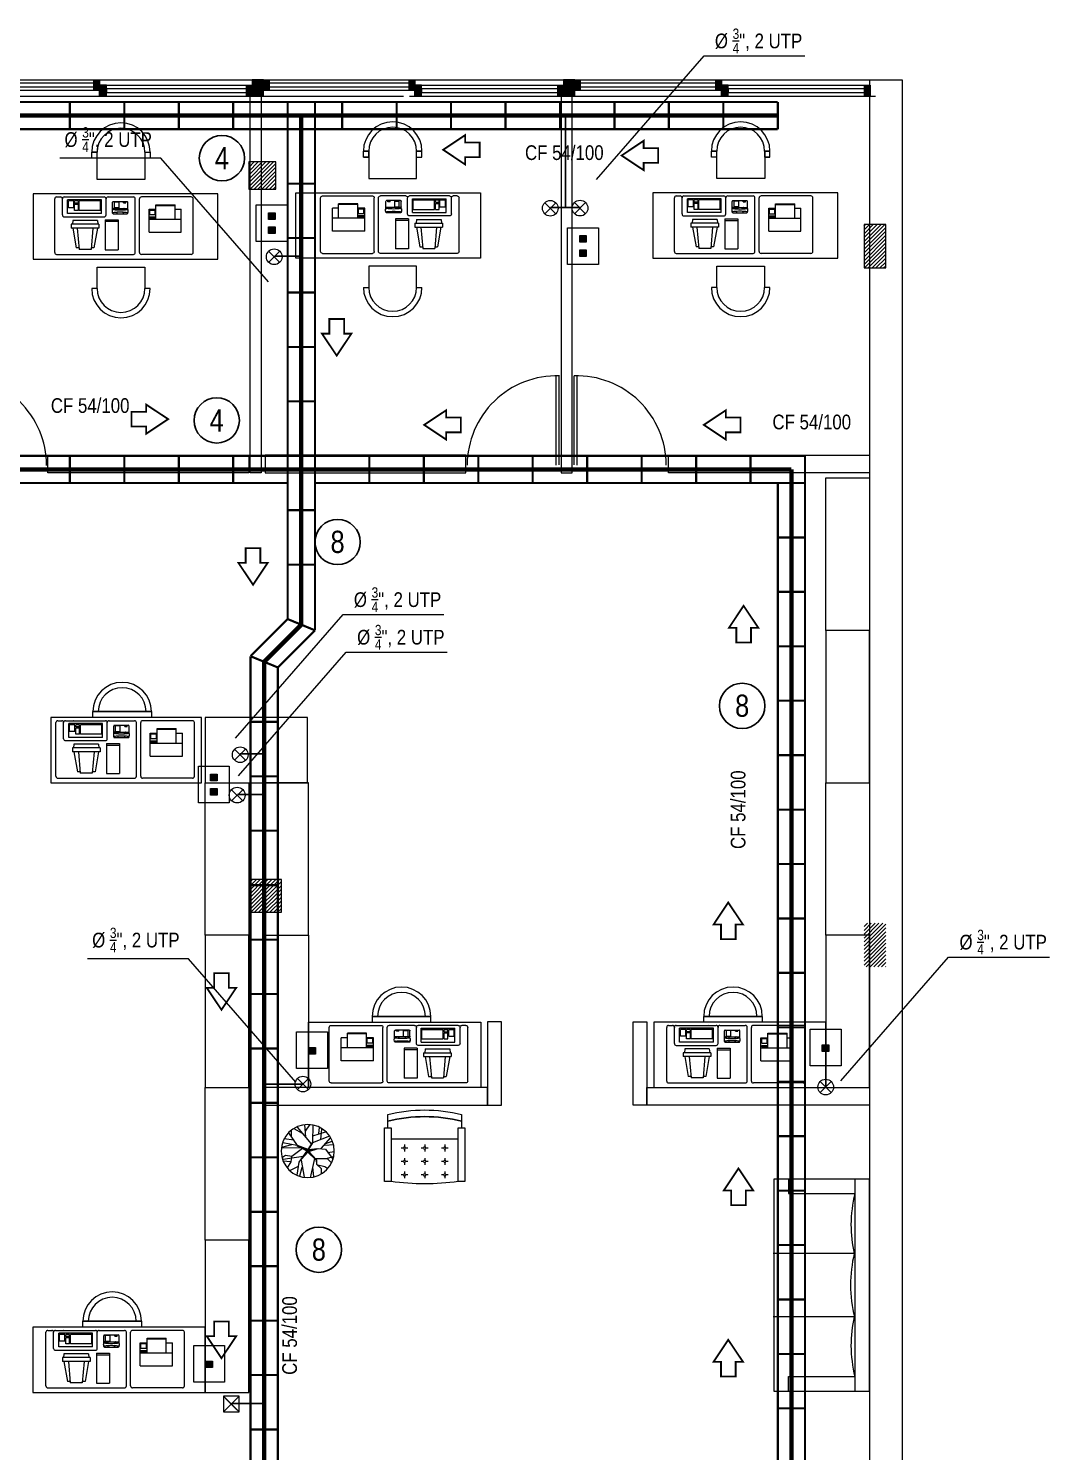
# Model space of a CAD drawing. Header units: millimetres. Extents: x 0 to 126, y 0 to 76.
# Drawn here: x 58.68 to 68.05, y 24.63 to 37.71 of the extents above; entities that cross this region are included whole.
import ezdxf

# ---------------------------------------------------------------- set-up
doc = ezdxf.new("R2010")
doc.units = ezdxf.units.MM
doc.linetypes.add('Continua', pattern=[0])
doc.linetypes.add('DASHED', pattern=[0.75, 0.5, -0.25])
for name, color, linetype in [('9__9', 9, 'Continuous'), ('A-FURN-1', 7, 'Continuous'), ('E-COLUMNA', 20, 'Continuous'), ('HatchColus', 8, 'Continuous'), ('MOVABLE_FURNISHINGS', 7, 'Continuous'), ('Muebles', 2, 'Continuous'), ('TRACO01', 7, 'Continuous'), ('TRACO02', 255, 'Continuous')]:
    doc.layers.add(name, color=color, linetype=linetype)
for name, color, linetype, lineweight in [('ARQUITECTÓNICO', 152, 'Continuous', 0), ('INST. VOZ Y DATOS', 40, 'Continuous', 0), ('TEXTOS INST. VOZ Y DATOS', 1, 'Continuous', 0)]:
    doc.layers.add(name, color=color, linetype=linetype, lineweight=lineweight)
doc.styles.add('75', font='ARIALN.TTF', dxfattribs={"height": 0.135})
pattern_1 = [(45, (-703.665528, -104.339468), (-0.0176776695, 0.0176776695), [])]

# ---------------------------------------------------------------- blocks, each defined once
blk = doc.blocks.new('A$C35E06030')
at = {"layer": 'HatchColus', "linetype": 'Continua', "ltscale": 0.05}
h = blk.add_hatch(dxfattribs=at)
h.set_pattern_fill('ANSI31', color=256, scale=0.2, style=0)
h.set_pattern_definition(pattern_1)
h.paths.add_polyline_path([(5.65, 32.595), (5.65, 32.295), (5.95, 32.295), (5.95, 32.595)])
h.paths.add_polyline_path([(11.35, 32.595), (11.35, 32.345), (11.6, 32.345), (11.6, 32.595)])
h = blk.add_hatch(dxfattribs=at)
h.set_pattern_fill('ANSI31', color=256, scale=0.2, style=0)
h.set_pattern_definition(pattern_1)
h.paths.add_polyline_path([(17, 31.621), (17.2, 31.621), (17.2, 32.021), (17, 32.021)])
h = blk.add_hatch(dxfattribs=at)
h.set_pattern_fill('ANSI31', color=256, scale=0.2, style=0)
h.set_pattern_definition(pattern_1)
h.paths.add_polyline_path([(0.2, 25.603), (0, 25.603), (0, 25.203), (0.2, 25.203)])
h.paths.add_polyline_path([(5.949, 26.003), (5.649, 26.003), (5.649, 25.703), (5.949, 25.703)])
h.paths.add_polyline_path([(11.65, 26.003), (11.35, 26.003), (11.35, 25.703), (11.65, 25.703)])
h.paths.add_polyline_path([(17.2, 25.603), (17, 25.603), (17, 25.203), (17.2, 25.203)])
at = {"layer": 'E-COLUMNA', "linetype": 'Continua', "ltscale": 0.05}
for points in [[(11.35, 32.345), (11.6, 32.345), (11.6, 32.595), (11.35, 32.595)], [(17, 31.621), (17.2, 31.621), (17.2, 32.021), (17, 32.021)], [(11.35, 25.703), (11.65, 25.703), (11.65, 26.003), (11.35, 26.003)]]:
    blk.add_lwpolyline(points, close=True, dxfattribs=at)
blk = doc.blocks.new('A$C12894DB4')
at = {"layer": 'TRACO01', "color": 0}
for p, q in [((9.91, 5.66), (9.91, 5.26)), ((11.31, 5.66), (9.91, 5.66)), ((11.31, 5.46), (9.91, 5.46)), ((11.31, 5.26), (9.91, 5.26)), ((11.31, 4.66), (9.91, 4.66)), ((9.91, 4.66), (9.91, 3.46)), ((11.31, 5.66), (11.31, 5.26)), ((11.31, 4.66), (11.31, 3.46)), ((17.03, 4.24), (17.03, 4.14)), ((20.83, 4.44), (17.23, 4.44)), ((18.23, 4.2), (18.23, 4.05)), ((19.83, 4.2), (19.83, 4.05)), ((21.03, 4.24), (21.03, 4.13)), ((9.71, 2.26), (4.71, 2.26)), ((11.31, 3.46), (9.91, 3.46)), ((17.03, 3.36), (17.03, 1.44)), ((20.83, 3.04), (17.23, 3.04)), ((20.83, 1.24), (17.23, 1.24)), ((17.53, 1.57), (17.53, 1.37)), ((18.13, 1.57), (17.53, 1.57)), ((18.13, 1.37), (17.53, 1.37)), ((18.13, 1.57), (18.13, 1.37)), ((18.23, 3.43), (18.23, 3.28)), ((19.33, 2.91), (19.33, 1.37)), ((19.33, 2.91), (20.53, 2.91)), ((19.33, 1.37), (20.53, 1.37)), ((19.83, 3.43), (19.83, 3.28)), ((20.53, 2.91), (20.53, 1.37)), ((21.03, 3.36), (21.03, 1.44)), ((24.13, 3.58), (29.73, 3.58)), ((24.13, 3.58), (24.13, 1.08)), ((24.13, 1.08), (29.73, 1.08)), ((29.73, 3.58), (29.73, 1.08)), ((29.93, 3.58), (29.93, 1.98)), ((29.93, 3.58), (30.93, 3.58)), ((29.93, 1.98), (30.93, 1.98)), ((29.93, 1.68), (29.93, 1.08)), ((29.93, 1.68), (30.93, 1.68)), ((29.93, 1.08), (30.93, 1.08)), ((30.93, 3.58), (30.93, 1.98)), ((30.93, 1.68), (30.93, 1.08)), ((31.13, 2.88), (31.13, 1.08)), ((31.13, 2.88), (32.53, 2.88)), ((31.13, 1.08), (32.53, 1.08)), ((32.53, 2.88), (32.53, 1.08))]:
    blk.add_line(p, q, dxfattribs=at)
for centre, radius, start, end in [((18.18, 3.74), 1.25, 166.0825, 180), ((18.18, 3.74), 1.25, 180, 191.2958), ((17.16, 3.98), 0.2, 70.2489, 166.4245), ((17.23, 4.24), 0.2, 90, 180), ((18.07, 7.64), 3.57, 256.1032, 263.8325), ((18.64, 12.93), 8.89, 263.8325, 267.4371), ((17.99, 4.2), 0.24, 0, 90), ((19.03, 21.61), 17.58, 267.4371, 270), ((19.03, 21.61), 17.58, 270, 272.5629), ((19.42, 12.93), 8.89, 272.5629, 276.1675), ((20.07, 4.2), 0.24, 90, 180), ((19.99, 7.64), 3.57, 276.1675, 283.8968), ((20.83, 4.24), 0.2, 0, 90), ((20.9, 3.98), 0.2, 9.5352, 104.6502), ((20.4, 3.82), 0.72, 9.4076, 17.8024), ((19.88, 3.74), 1.25, 0, 9.4076), ((19.88, 3.74), 1.25, 350.5924, 360), ((17.19, 3.54), 0.24, 191.2958, 283.3617), ((17.23, 2.84), 0.2, 90, 180), ((17.23, 1.44), 0.2, 180, 270), ((18.07, -0.17), 3.57, 96.1675, 103.8968), ((16.93, 3.52), 0.369, 323.5958, 323.7272), ((18.64, -5.45), 8.89, 92.5629, 96.1675), ((17.99, 3.28), 0.24, 270, 0), ((19.03, -14.14), 17.58, 90, 92.5629), ((19.03, -14.14), 17.58, 87.4371, 90), ((19.42, -5.45), 8.89, 83.8325, 87.4371), ((20.07, 3.28), 0.24, 180, 270), ((19.99, -0.17), 3.57, 76.6383, 83.8325), ((20.87, 3.54), 0.24, 256.6383, 358.4297), ((20.83, 2.84), 0.2, 0, 90), ((20.83, 1.44), 0.2, 270, 0)]:
    blk.add_arc(centre, radius, start, end, dxfattribs=at)
at = {"layer": 'TRACO02', "color": 0}
for p, q in [((0.5, 15.04), (13.5, 15.04)), ((35.6, 15.04), (15.6, 15.04)), ((0, 14.54), (0, 0.54)), ((14, 14.54), (14, 0.54)), ((15.1, 14.54), (15.1, 0.54)), ((19.55, 6), (19.55, 13.8)), ((22.95, 13.8), (19.55, 13.8)), ((22.95, 6), (22.95, 13.8)), ((24.99, 8.15), (25.9, 13.35)), ((25.9, 13.35), (26.59, 13.35)), ((26.13, 8.15), (26.62, 13.75)), ((26.62, 13.75), (29.75, 13.75)), ((30.24, 8.15), (29.75, 13.75)), ((29.79, 13.35), (30.47, 13.35)), ((31.39, 8.15), (30.47, 13.35)), ((36.1, 14.54), (36.1, 0.54)), ((11.51, 9.26), (3.11, 9.26)), ((3.11, 9.26), (3.11, 3.26)), ((11.51, 9.26), (11.51, 3.26)), ((24.59, 8.15), (31.79, 8.15)), ((24.59, 7.15), (24.59, 8.15)), ((31.79, 7.15), (31.79, 8.15)), ((11.51, 5.86), (3.11, 5.86)), ((4.71, 5.86), (4.71, 2.06)), ((9.71, 5.86), (9.71, 2.06)), ((22.95, 6.4), (19.55, 6.4)), ((22.95, 6), (19.55, 6)), ((22.7, 4.74), (22.7, 0.54)), ((33.6, 5.24), (23.2, 5.24)), ((23.93, 4.38), (32.73, 4.38)), ((23.93, 4.38), (23.93, 0.78)), ((24.59, 7.15), (31.79, 7.15)), ((24.98, 6.15), (24.89, 7.15)), ((24.98, 6.15), (31.4, 6.15)), ((31.4, 6.15), (31.49, 7.15)), ((32.73, 4.38), (32.73, 0.78)), ((34.1, 4.74), (34.1, 0.54)), ((0.5, 0.04), (13.5, 0.04)), ((4.71, 3.26), (3.11, 3.26)), ((9.71, 2.06), (4.71, 2.06)), ((11.51, 3.26), (9.71, 3.26)), ((22.2, 0.04), (15.6, 0.04)), ((33.6, 0.04), (23.2, 0.04)), ((23.93, 0.78), (32.73, 0.78)), ((35.6, 0.04), (34.6, 0.04))]:
    blk.add_line(p, q, dxfattribs=at)
for centre, radius, start, end in [((0.5, 14.54), 0.5, 90, 180), ((13.5, 14.54), 0.5, 0, 90), ((15.6, 14.54), 0.5, 90, 180), ((35.6, 14.54), 0.5, 0, 90), ((23.2, 4.74), 0.5, 90, 180), ((33.6, 4.74), 0.5, 0, 90), ((0.5, 0.54), 0.5, 180, 270), ((13.5, 0.54), 0.5, 270, 0), ((15.6, 0.54), 0.5, 180, 270), ((22.2, 0.54), 0.5, 270, 0), ((23.2, 0.54), 0.5, 180, 270), ((27.71, -4.98), 5.57, 115.6743, 116.5651), ((29.09, -4.98), 5.57, 63.4349, 64.3257), ((33.6, 0.54), 0.5, 270, 0), ((34.6, 0.54), 0.5, 180, 270), ((35.6, 0.54), 0.5, 270, 0)]:
    blk.add_arc(centre, radius, start, end, dxfattribs=at)
blk = doc.blocks.new('FIXT-SOFA3672')
at = {"layer": 'A-FURN-1'}
for p, q in [((35.919106, 36.03653), (-35.919106, 36.03653)), ((-35.919106, 36.03653), (-35.919106, 0.010204)), ((35.919106, 0.010204), (35.919106, 36.03653)), ((-35.896767, 30.508681), (35.914639, 30.508681)), ((-31.016712, 5.575283), (-31.016712, 30.508681)), ((-10.734035, 30.318065), (-10.734035, -0.180412)), ((10.734035, 30.318065), (10.734035, -0.180412)), ((31.016712, 5.575283), (31.016712, 30.508681)), ((-35.896767, 5.575283), (-31.016712, 5.575283)), ((35.896767, 5.575283), (31.016712, 5.575283)), ((-35.919106, 0.010204), (35.919106, 0.010204))]:
    blk.add_line(p, q, dxfattribs=at)
for centre, radius, start, end in [((-20.12418, 71.160164), 42.085514, 255, 269.461553), ((-20.176819, 65.559021), 36.484119, 269.461552, 284.999998), ((-0.096013, 70.019703), 41.102158, 255, 270.121624), ((-0.098873, 71.366776), 42.449238, 270.121624, 285.000001), ((20.176819, 65.559021), 36.484119, 255.000002, 270.538448), ((20.12418, 71.160164), 42.085514, 270.538447, 285)]:
    blk.add_arc(centre, radius, start, end, dxfattribs=at)
blk = doc.blocks.new('arbolp114')
at = {"color": 0, "linetype": 'ByBlock'}
for p, q in [((-0.319, 0.205), (-0.389, 0.318)), ((-0.182, 0.289), (-0.333, 0.369)), ((-0.165, 0.209), (-0.203, 0.453)), ((-0.109, 0.31), (-0.154, 0.474)), ((-0.126, 0.175), (-0.067, 0.491)), ((0.126, 0.138), (0.045, 0.503)), ((0.091, 0.306), (0.108, 0.482)), ((0.168, 0.249), (0.252, 0.332)), ((0.193, 0.26), (0.319, 0.289)), ((0.252, 0.332), (0.256, 0.436)), ((0.319, 0.289), (0.378, 0.331)), ((-0.417, 0.087), (-0.476, 0.121)), ((-0.326, 0.205), (-0.462, 0.192)), ((-0.088, 0.104), (-0.462, 0.159)), ((-0.301, 0.104), (-0.417, 0.087)), ((-0.305, 0.104), (-0.319, 0.205)), ((-0.098, -0.045), (-0.301, 0.104)), ((-0.018, -0.001), (-0.165, 0.213)), ((-0.165, 0.213), (0.001, 0.019)), ((-0.116, 0.148), (-0.006, 0.006)), ((-0.001, 0.009), (-0.116, 0.148)), ((-0.006, 0.006), (-0.013, -0.015)), ((0.151, 0.157), (-0.001, 0.009)), ((0.001, 0.019), (0.157, 0.171)), ((0.005, 0), (0.151, 0.157)), ((0.018, 0.007), (0.168, 0.165)), ((0.018, 0.007), (0.196, -0.047)), ((0.143, 0.138), (0.357, 0.138)), ((0.157, 0.171), (0.168, 0.249)), ((0.168, 0.165), (0.168, 0.249)), ((0.336, -0.035), (0.476, 0.163)), ((0.357, 0.138), (0.497, 0.096)), ((0.361, 0.133), (0.452, 0.226)), ((0.375, 0.028), (0.504, 0.012)), ((-0.494, -0.068), (-0.119, -0.057)), ((-0.305, -0.115), (-0.494, -0.068)), ((-0.203, -0.102), (-0.466, -0.152)), ((-0.256, -0.207), (-0.452, -0.228)), ((-0.195, -0.102), (-0.354, -0.342)), ((-0.203, -0.098), (-0.119, -0.057)), ((0.008, -0.026), (-0.195, -0.102)), ((0.073, -0.134), (-0.193, -0.447)), ((-0.179, -0.095), (0.011, -0.018)), ((-0.116, -0.063), (0.005, -0.003)), ((-0.013, -0.015), (-0.116, -0.063)), ((-0.098, -0.045), (-0.018, -0.001)), ((-0.033, -0.258), (-0.056, -0.497)), ((0.174, -0.042), (0.005, 0)), ((0.005, -0.003), (0.068, -0.021)), ((0.008, -0.026), (0.193, -0.047)), ((0.008, -0.026), (0.094, -0.169)), ((0.011, -0.018), (0.174, -0.042)), ((0.017, -0.021), (0.094, -0.152)), ((0.094, -0.161), (0.417, -0.287)), ((0.094, -0.169), (0.105, -0.493)), ((0.196, -0.047), (0.336, -0.035)), ((0.245, -0.22), (0.266, -0.409)), ((0.256, -0.047), (0.438, -0.253)), ((0.319, -0.11), (0.494, -0.123)), ((0.34, -0.144), (0.459, -0.186)), ((-0.305, -0.27), (-0.305, -0.392)), ((-0.098, -0.333), (-0.256, -0.417)), ((-0.044, -0.376), (0.042, -0.493)), ((0.098, -0.287), (0.336, -0.363)), ((0.21, -0.329), (0.224, -0.442))]:
    blk.add_line(p, q, dxfattribs=at)
blk.add_circle((0, 0), 0.5, dxfattribs=at)
blk = doc.blocks.new('A$C6B612579')
at = {"layer": '9__9', "color": 253, "extrusion": (0, 0, -1), "xscale": 4.875, "yscale": 4.875, "zscale": 4.875}
blk.add_blockref('arbolp114', (-2.46, 2.44), dxfattribs=at)
blk = doc.blocks.new('Sillon_2')
at = {"layer": 'MOVABLE_FURNISHINGS', "color": 7, "linetype": 'Continuous'}
for points in [[(0.0375, 0.75), (0.0375, 0.675, -0.1212121), (0.8625, 0.675), (0.8625, 0.75, 0.1212121)], [(0.2125, 0.375, -1), (0.2375, 0.375, -1)], [(0.4375, 0.375, -1), (0.4625, 0.375, -1)], [(0.6625, 0.375, -1), (0.6875, 0.375, -1)], [(0.2125, 0.225, -1), (0.2375, 0.225, -1)], [(0.4375, 0.225, -1), (0.4625, 0.225, -1)], [(0.6625, 0.225, -1), (0.6875, 0.225, -1)], [(0.2125, 0.075, -1), (0.2375, 0.075, -1)], [(0.4375, 0.075, -1), (0.4625, 0.075, -1)], [(0.6625, 0.075, -1), (0.6875, 0.075, -1)]]:
    blk.add_lwpolyline(points, format="xyb", close=True, dxfattribs=at)
for points in [[(0.8625, 0.6), (0.8625, 0.675, 0.1212121), (0.0375, 0.675), (0.0375, 0.6)], [(0.0375, 0), (0.075, 0, 0.0666667), (0.825, 0), (0.8625, 0)]]:
    blk.add_lwpolyline(points, format="xyb", dxfattribs=at)
for points in [[(0, 0), (0.075, 0), (0.075, 0.6), (0, 0.6)], [(0.825, 0), (0.9, 0), (0.9, 0.6), (0.825, 0.6)]]:
    blk.add_lwpolyline(points, close=True, dxfattribs=at)
for points in [[(0.075, 0.475), (0.825, 0.475)], [(0.1875, 0.375), (0.2125, 0.375)], [(0.225, 0.4125), (0.225, 0.3875)], [(0.225, 0.3625), (0.225, 0.3375)], [(0.2375, 0.375), (0.2625, 0.375)], [(0.4125, 0.375), (0.4375, 0.375)], [(0.45, 0.4125), (0.45, 0.3875)], [(0.45, 0.3625), (0.45, 0.3375)], [(0.4625, 0.375), (0.4875, 0.375)], [(0.6375, 0.375), (0.6625, 0.375)], [(0.675, 0.4125), (0.675, 0.3875)], [(0.675, 0.3625), (0.675, 0.3375)], [(0.6875, 0.375), (0.7125, 0.375)], [(0.1875, 0.225), (0.2125, 0.225)], [(0.225, 0.2625), (0.225, 0.2375)], [(0.225, 0.2125), (0.225, 0.1875)], [(0.2375, 0.225), (0.2625, 0.225)], [(0.4125, 0.225), (0.4375, 0.225)], [(0.45, 0.2625), (0.45, 0.2375)], [(0.45, 0.2125), (0.45, 0.1875)], [(0.4625, 0.225), (0.4875, 0.225)], [(0.6375, 0.225), (0.6625, 0.225)], [(0.675, 0.2625), (0.675, 0.2375)], [(0.675, 0.2125), (0.675, 0.1875)], [(0.6875, 0.225), (0.7125, 0.225)], [(0.1875, 0.075), (0.2125, 0.075)], [(0.225, 0.1125), (0.225, 0.0875)], [(0.225, 0.0625), (0.225, 0.0375)], [(0.2375, 0.075), (0.2625, 0.075)], [(0.4125, 0.075), (0.4375, 0.075)], [(0.45, 0.1125), (0.45, 0.0875)], [(0.45, 0.0625), (0.45, 0.0375)], [(0.4625, 0.075), (0.4875, 0.075)], [(0.6375, 0.075), (0.6625, 0.075)], [(0.675, 0.1125), (0.675, 0.0875)], [(0.675, 0.0625), (0.675, 0.0375)], [(0.6875, 0.075), (0.7125, 0.075)]]:
    blk.add_lwpolyline(points, dxfattribs=at)
blk = doc.blocks.new('A$C1BEB1155')
at = {"layer": 'INST. VOZ Y DATOS', "color": 6}
for points in [[(0, 0.144), (0.144, 0)], [(0, 0), (0.144, 0.144)]]:
    blk.add_lwpolyline(points, dxfattribs=at)
blk.add_lwpolyline([(0.144, 0.144), (0, 0.144), (0, 0), (0.144, 0)], close=True, dxfattribs=at)

msp = doc.modelspace()

# ---------------------------------------------------------------- hatches: boundary and pattern name
at = {"layer": 'ARQUITECTÓNICO'}
h = msp.add_hatch(color=0, dxfattribs=at)
h.paths.add_polyline_path([(59.33, 37.085), (59.393, 37.085), (59.393, 37.185), (59.33, 37.185)])
h.paths.add_polyline_path([(59.33, 37.135), (59.33, 37.235), (59.279, 37.235), (59.279, 37.135)])
h = msp.add_hatch(color=0, dxfattribs=at)
h.paths.add_polyline_path([(60.732, 37.135), (60.681, 37.135), (60.681, 37.085), (60.732, 37.085)])
h.paths.add_polyline_path([(60.732, 37.185), (60.681, 37.185), (60.681, 37.135), (60.732, 37.135)])
h = msp.add_hatch(color=0, dxfattribs=at)
h.paths.add_polyline_path([(60.732, 37.235), (60.732, 37.185), (60.837, 37.185), (60.837, 37.235)])
h.paths.add_polyline_path([(60.732, 37.185), (60.732, 37.135), (60.837, 37.135), (60.837, 37.185)])
h.paths.add_polyline_path([(60.837, 37.085), (60.837, 37.135), (60.732, 37.135), (60.732, 37.085)])
for points in [[(60.888, 37.235), (60.837, 37.235), (60.837, 37.135), (60.888, 37.135)], [(63.742, 37.235), (63.691, 37.235), (63.691, 37.135), (63.742, 37.135)]]:
    msp.add_hatch(color=0, dxfattribs=at).paths.add_polyline_path(points)
h = msp.add_hatch(color=0, dxfattribs=at)
h.paths.add_polyline_path([(62.225, 37.085), (62.287, 37.085), (62.287, 37.185), (62.225, 37.185)])
h.paths.add_polyline_path([(62.225, 37.135), (62.225, 37.235), (62.173, 37.235), (62.173, 37.135)])
h = msp.add_hatch(color=0, dxfattribs=at)
h.paths.add_polyline_path([(63.589, 37.135), (63.538, 37.135), (63.538, 37.085), (63.589, 37.085)])
h.paths.add_polyline_path([(63.589, 37.185), (63.538, 37.185), (63.538, 37.135), (63.589, 37.135)])
h = msp.add_hatch(color=0, dxfattribs=at)
h.paths.add_polyline_path([(63.589, 37.235), (63.589, 37.185), (63.694, 37.185), (63.694, 37.235)])
h.paths.add_polyline_path([(63.589, 37.185), (63.589, 37.135), (63.694, 37.135), (63.694, 37.185)])
h.paths.add_polyline_path([(63.694, 37.085), (63.694, 37.135), (63.589, 37.135), (63.589, 37.085)])
h = msp.add_hatch(color=0, dxfattribs=at)
h.paths.add_polyline_path([(65.04, 37.085), (65.103, 37.085), (65.103, 37.185), (65.04, 37.185)])
h.paths.add_polyline_path([(65.04, 37.135), (65.04, 37.235), (64.989, 37.235), (64.989, 37.135)])
h = msp.add_hatch(color=0, dxfattribs=at)
h.paths.add_polyline_path([(66.405, 37.135), (66.354, 37.135), (66.354, 37.085), (66.405, 37.085)])
h.paths.add_polyline_path([(66.405, 37.185), (66.354, 37.185), (66.354, 37.135), (66.405, 37.135)])
at = {"layer": 'INST. VOZ Y DATOS'}
for points in [[(60.881, 36.014), (60.942, 36.014), (60.942, 35.953), (60.881, 35.953)], [(60.881, 35.884), (60.942, 35.884), (60.942, 35.824), (60.881, 35.824)], [(63.74, 35.803), (63.8, 35.803), (63.8, 35.742), (63.74, 35.742)], [(63.74, 35.674), (63.8, 35.674), (63.8, 35.613), (63.74, 35.613)], [(60.35, 30.855), (60.41, 30.855), (60.41, 30.794), (60.35, 30.794)], [(60.35, 30.726), (60.41, 30.726), (60.41, 30.665), (60.35, 30.665)], [(65.968, 28.369), (66.028, 28.369), (66.028, 28.309), (65.968, 28.309)], [(61.253, 28.344), (61.313, 28.344), (61.313, 28.284), (61.253, 28.284)], [(60.308, 25.465), (60.368, 25.465), (60.368, 25.404), (60.308, 25.404)]]:
    msp.add_hatch(color=256, dxfattribs=at).paths.add_polyline_path(points)

# ---------------------------------------------------------------- linework, layer by layer
at = {"layer": 'ARQUITECTÓNICO', "ltscale": 0.3}
for p, q in [((56.43, 37.235), (62.12, 37.235)), ((62.12, 37.235), (66.7, 37.235)), ((56.43, 37.085), (62.12, 37.085)), ((62.175, 37.085), (66.455, 37.085))]:
    msp.add_line(p, q, dxfattribs=at)
at = {"layer": 'ARQUITECTÓNICO', "color": 0}
for p, q in [((59.33, 37.135), (57.965, 37.135)), ((59.33, 37.085), (59.33, 37.235)), ((59.33, 37.185), (59.33, 37.085)), ((59.33, 37.185), (60.681, 37.185)), ((62.225, 37.135), (60.86, 37.135)), ((62.225, 37.085), (62.225, 37.235)), ((62.225, 37.185), (62.225, 37.085)), ((62.225, 37.185), (63.538, 37.185)), ((65.04, 37.135), (63.675, 37.135)), ((65.04, 37.085), (65.04, 37.235)), ((65.04, 37.185), (65.04, 37.085)), ((65.04, 37.185), (66.354, 37.185)), ((59.307, 36.569), (59.258, 36.569)), ((62.242, 36.579), (62.291, 36.579)), ((64.997, 36.579), (64.949, 36.579)), ((59.307, 35.318), (59.258, 35.318)), ((59.796, 35.318), (59.752, 35.318)), ((61.753, 35.328), (61.802, 35.328)), ((62.242, 35.328), (62.291, 35.328)), ((64.997, 35.328), (64.948, 35.328)), ((65.486, 35.328), (65.437, 35.328)), ((65.437, 35.328), (65.437, 35.328)), ((59.807, 31.431), (59.269, 31.431)), ((61.834, 28.632), (62.372, 28.632)), ((65.415, 28.632), (64.878, 28.632)), ((59.715, 25.831), (59.178, 25.831))]:
    msp.add_line(p, q, dxfattribs=at)
at = {"layer": 'ARQUITECTÓNICO', "linetype": 'Continuous', "ltscale": 0.03}
msp.add_line((66.4, 37.235), (66.4, 22.935), dxfattribs=at)
at = {"layer": 'ARQUITECTÓNICO'}
for p, q in [((66.7, 37.235), (66.7, 6.885)), ((63.524, 33.695), (63.524, 34.513)), ((63.552, 33.698), (63.552, 34.515)), ((63.687, 33.698), (63.687, 34.515)), ((63.716, 33.695), (63.716, 34.513))]:
    msp.add_line(p, q, dxfattribs=at)
at = {"layer": 'ARQUITECTÓNICO', "ltscale": 10}
msp.add_line((66.4, 37.085), (66.4, 22.935), dxfattribs=at)
at = {"layer": 'ARQUITECTÓNICO', "color": 252}
for p, q in [((66.4, 27.137), (65.521, 27.137)), ((65.521, 27.137), (65.521, 25.19)), ((65.657, 27.136), (65.657, 27.004)), ((65.657, 27.004), (66.265, 27.004)), ((66.26, 26.454), (65.516, 26.454)), ((66.26, 25.872), (65.516, 25.872)), ((65.657, 25.191), (65.657, 25.323)), ((65.657, 25.323), (66.265, 25.323)), ((65.521, 25.19), (66.4, 25.19))]:
    msp.add_line(p, q, dxfattribs=at)
at = {"layer": 'ARQUITECTÓNICO', "color": 0}
for points in [[(58.016, 37.171), (59.279, 37.171), (59.279, 37.203), (58.016, 37.203)], [(59.33, 37.135), (59.279, 37.135), (59.279, 37.235), (59.33, 37.235)], [(59.33, 37.085), (59.393, 37.085), (59.393, 37.185), (59.33, 37.185)], [(59.393, 37.119), (60.681, 37.119), (60.681, 37.151), (59.393, 37.151)], [(60.732, 37.085), (60.681, 37.085), (60.681, 37.185), (60.732, 37.185)], [(60.732, 37.085), (60.837, 37.085), (60.837, 37.235), (60.732, 37.235)], [(60.888, 37.135), (60.837, 37.135), (60.837, 37.235), (60.888, 37.235)], [(60.888, 37.171), (62.173, 37.171), (62.173, 37.203), (60.888, 37.203)], [(62.225, 37.135), (62.173, 37.135), (62.173, 37.235), (62.225, 37.235)], [(62.225, 37.085), (62.287, 37.085), (62.287, 37.185), (62.225, 37.185)], [(62.287, 37.119), (63.55, 37.119), (63.55, 37.151), (62.287, 37.151)], [(63.589, 37.085), (63.538, 37.085), (63.538, 37.185), (63.589, 37.185)], [(63.589, 37.085), (63.694, 37.085), (63.694, 37.235), (63.589, 37.235)], [(63.742, 37.135), (63.691, 37.135), (63.691, 37.235), (63.742, 37.235)], [(63.726, 37.171), (64.989, 37.171), (64.989, 37.203), (63.726, 37.203)], [(65.04, 37.135), (64.989, 37.135), (64.989, 37.235), (65.04, 37.235)], [(65.04, 37.085), (65.103, 37.085), (65.103, 37.185), (65.04, 37.185)], [(65.103, 37.119), (66.365, 37.119), (66.365, 37.151), (65.103, 37.151)], [(66.405, 37.085), (66.354, 37.085), (66.354, 37.185), (66.405, 37.185)], [(60.714, 37.085), (60.814, 37.085), (60.814, 33.623), (60.714, 33.623)], [(63.67, 37.085), (63.57, 37.085), (63.57, 33.625), (63.67, 33.625)], [(60.417, 36.188), (58.721, 36.188), (58.721, 35.588), (60.417, 35.588)], [(61.132, 36.197), (62.828, 36.197), (62.828, 35.597), (61.132, 35.597)], [(66.108, 36.197), (64.411, 36.197), (64.411, 35.597), (66.108, 35.597)], [(60.7, 33.623), (58.856, 33.623), (58.856, 33.784), (60.7, 33.784)], [(60.85, 33.625), (62.693, 33.625), (62.693, 33.786), (60.85, 33.786)], [(66.4, 33.625), (64.556, 33.625), (64.556, 33.786), (66.4, 33.786)], [(66.4, 32.177), (66, 32.177), (66, 33.577), (66.4, 33.577)], [(66.4, 32.177), (66, 32.177), (66, 30.777), (66.4, 30.777)], [(60.265, 31.377), (58.884, 31.377), (58.884, 30.777), (60.265, 30.777)], [(59.807, 31.377), (59.269, 31.377), (59.269, 31.431), (59.807, 31.431)], [(59.719, 31.431), (59.357, 31.431), (59.357, 31.431), (59.719, 31.431)], [(60.3, 30.777), (61.24, 30.777), (61.24, 31.377), (60.3, 31.377)], [(60.7, 29.377), (60.3, 29.377), (60.3, 30.777), (60.7, 30.777)], [(60.85, 29.377), (61.25, 29.377), (61.25, 30.777), (60.85, 30.777)], [(66.4, 29.377), (66, 29.377), (66, 30.777), (66.4, 30.777)], [(60.7, 29.377), (60.3, 29.377), (60.3, 27.977), (60.7, 27.977)], [(60.85, 29.377), (61.25, 29.377), (61.25, 27.977), (60.85, 27.977)], [(66.4, 29.377), (66, 29.377), (66, 27.977), (66.4, 27.977)], [(61.834, 28.577), (62.372, 28.577), (62.372, 28.632), (61.834, 28.632)], [(61.922, 28.632), (62.283, 28.632), (62.283, 28.632), (61.922, 28.632)], [(65.415, 28.577), (64.878, 28.577), (64.878, 28.632), (65.415, 28.632)], [(65.327, 28.632), (64.966, 28.632), (64.966, 28.632), (65.327, 28.632)], [(61.25, 28.577), (62.831, 28.577), (62.831, 27.977), (61.25, 27.977)], [(62.893, 27.817), (63.02, 27.817), (63.02, 28.581), (62.893, 28.581)], [(64.356, 27.817), (64.23, 27.817), (64.23, 28.581), (64.356, 28.581)], [(66, 28.577), (64.419, 28.577), (64.419, 27.977), (66, 27.977)], [(60.7, 26.577), (60.3, 26.577), (60.3, 27.977), (60.7, 27.977)], [(60.85, 27.817), (62.893, 27.817), (62.893, 27.977), (60.85, 27.977)], [(66.4, 27.817), (64.356, 27.817), (64.356, 27.977), (66.4, 27.977)], [(60.7, 26.577), (60.3, 26.577), (60.3, 25.177), (60.7, 25.177)], [(60.3, 25.777), (58.719, 25.777), (58.719, 25.177), (60.3, 25.177)], [(59.715, 25.777), (59.178, 25.777), (59.178, 25.831), (59.715, 25.831)], [(59.627, 25.831), (59.266, 25.831), (59.266, 25.831), (59.627, 25.831)]]:
    msp.add_lwpolyline(points, close=True, dxfattribs=at)
for points in [[(59.307, 36.515), (59.258, 36.515), (59.258, 36.569), (59.307, 36.569)], [(59.747, 36.569), (59.747, 36.569), (59.747, 36.319), (59.307, 36.319), (59.307, 36.569)], [(59.747, 36.569), (59.796, 36.569), (59.796, 36.515), (59.747, 36.515)], [(61.753, 36.524), (61.802, 36.524), (61.802, 36.579), (61.753, 36.579)], [(61.802, 36.524), (61.753, 36.524), (61.753, 36.579), (61.802, 36.579)], [(61.802, 36.579), (61.802, 36.579), (61.802, 36.328), (62.242, 36.328), (62.242, 36.579)], [(62.242, 36.524), (62.291, 36.524), (62.291, 36.579), (62.242, 36.579)], [(64.997, 36.524), (64.949, 36.524), (64.949, 36.579), (64.997, 36.579)], [(65.438, 36.579), (65.438, 36.579), (65.438, 36.328), (64.997, 36.328), (64.997, 36.579)], [(65.486, 36.524), (65.438, 36.524), (65.438, 36.579), (65.486, 36.579)], [(65.438, 36.524), (65.486, 36.524), (65.486, 36.579), (65.438, 36.579)], [(59.307, 35.318), (59.307, 35.515), (59.747, 35.515), (59.747, 35.318), (59.747, 35.318)], [(62.242, 35.328), (62.242, 35.524), (61.802, 35.524), (61.802, 35.328), (61.802, 35.328)], [(64.997, 35.328), (64.997, 35.524), (65.437, 35.524), (65.437, 35.328), (65.437, 35.328)]]:
    msp.add_lwpolyline(points, dxfattribs=at)
at = {"layer": 'ARQUITECTÓNICO'}
for centre, radius, start, end in [((59.527, 36.569), 0.269, 0, 180), ((59.527, 36.569), 0.22, 0, 180), ((62.022, 36.579), 0.269, 0, 180), ((62.022, 36.579), 0.22, 0, 180), ((65.217, 36.579), 0.269, 0, 180), ((65.217, 36.579), 0.22, 0, 180), ((59.527, 35.318), 0.269, 180, 0), ((59.527, 35.318), 0.22, 180, 360), ((62.022, 35.328), 0.269, 180, 0), ((62.022, 35.328), 0.22, 180, 360), ((65.217, 35.328), 0.269, 180, 0), ((65.217, 35.328), 0.22, 180, 360), ((59.538, 31.431), 0.269, 0, 180), ((59.538, 31.431), 0.22, 0, 180), ((62.103, 28.632), 0.269, 0, 180), ((65.147, 28.632), 0.269, 0, 180), ((62.103, 28.632), 0.22, 0, 180), ((65.147, 28.632), 0.22, 0, 180), ((59.447, 25.831), 0.269, 0, 180), ((59.447, 25.831), 0.22, 0, 180)]:
    msp.add_arc(centre, radius, start, end, dxfattribs=at)
at = {"layer": 'ARQUITECTÓNICO', "ltscale": 0.03}
for centre, start, end in [((58.021, 33.691), 0.1456, 91.6413), ((63.529, 33.693), 88.3587, 179.8544), ((63.711, 33.693), 0.1456, 91.6413)]:
    msp.add_arc(centre, 0.823, start, end, dxfattribs=at)
at = {"layer": 'INST. VOZ Y DATOS', "const_width": 0.02}
for points in [[(61.058, 37.031), (56.558, 37.031)], [(59.058, 37.031), (59.058, 36.781)], [(59.558, 37.031), (59.558, 36.781)], [(60.058, 37.031), (60.058, 36.781)], [(60.558, 37.031), (60.558, 36.781)], [(61.058, 32.781), (61.058, 37.031)], [(61.058, 37.031), (65.558, 37.031)], [(61.308, 32.781), (61.308, 37.031)], [(61.558, 36.781), (61.558, 37.031)], [(62.058, 36.781), (62.058, 37.031)], [(62.558, 36.781), (62.558, 37.031)], [(63.058, 36.781), (63.058, 37.031)], [(63.558, 36.781), (63.558, 37.031)], [(64.058, 36.781), (64.058, 37.031)], [(64.558, 36.781), (64.558, 37.031)], [(65.058, 36.781), (65.058, 37.031)], [(65.558, 36.781), (65.558, 37.031)], [(61.058, 36.781), (56.558, 36.781)], [(61.308, 36.781), (61.058, 36.781)], [(61.058, 36.781), (65.558, 36.781)], [(61.308, 36.281), (61.058, 36.281)], [(61.308, 35.781), (61.058, 35.781)], [(61.308, 35.281), (61.058, 35.281)], [(61.308, 34.781), (61.058, 34.781)], [(61.308, 34.281), (61.058, 34.281)], [(53.058, 33.781), (61.058, 33.781)], [(59.058, 33.531), (59.058, 33.781)], [(59.558, 33.531), (59.558, 33.781)], [(60.058, 33.531), (60.058, 33.781)], [(60.558, 33.531), (60.558, 33.781)], [(61.308, 33.781), (61.058, 33.781)], [(61.308, 33.781), (65.808, 33.781)], [(61.808, 33.531), (61.808, 33.781)], [(62.308, 33.531), (62.308, 33.781)], [(62.808, 33.531), (62.808, 33.781)], [(63.308, 33.531), (63.308, 33.781)], [(63.808, 33.531), (63.808, 33.781)], [(64.308, 33.531), (64.308, 33.781)], [(64.808, 33.531), (64.808, 33.781)], [(65.308, 33.531), (65.308, 33.781)], [(65.808, 33.531), (65.808, 33.781)], [(53.058, 33.531), (61.058, 33.531)], [(61.308, 33.531), (65.808, 33.531)], [(65.558, 25.531), (65.558, 33.531)], [(65.808, 25.531), (65.808, 33.531)], [(61.308, 33.281), (61.058, 33.281)], [(65.808, 33.031), (65.558, 33.031)], [(61.058, 32.281), (61.058, 32.781)], [(61.308, 32.781), (61.058, 32.781)], [(61.308, 32.178), (61.308, 32.781)], [(65.808, 32.531), (65.558, 32.531)], [(61.058, 32.281), (60.717, 31.94)], [(61.308, 32.178), (61.058, 32.281)], [(61.308, 32.178), (60.967, 31.837)], [(65.808, 32.031), (65.558, 32.031)], [(60.717, 31.337), (60.717, 31.94)], [(60.967, 31.837), (60.717, 31.94)], [(60.967, 31.337), (60.967, 31.837)], [(65.808, 31.531), (65.558, 31.531)], [(60.717, 20.337), (60.717, 31.337)], [(60.967, 31.337), (60.717, 31.337)], [(60.967, 20.233), (60.967, 31.337)], [(65.808, 31.031), (65.558, 31.031)], [(60.967, 30.837), (60.717, 30.837)], [(65.808, 30.531), (65.558, 30.531)], [(60.967, 30.337), (60.717, 30.337)], [(65.808, 30.031), (65.558, 30.031)], [(60.967, 29.837), (60.717, 29.837)], [(65.808, 29.531), (65.558, 29.531)], [(60.967, 29.337), (60.717, 29.337)], [(65.808, 29.031), (65.558, 29.031)], [(60.967, 28.837), (60.717, 28.837)], [(65.808, 28.531), (65.558, 28.531)], [(60.967, 28.337), (60.717, 28.337)], [(65.808, 28.031), (65.558, 28.031)], [(60.967, 27.837), (60.717, 27.837)], [(65.808, 27.531), (65.558, 27.531)], [(60.967, 27.337), (60.717, 27.337)], [(65.808, 27.031), (65.558, 27.031)], [(60.967, 26.837), (60.717, 26.837)], [(65.808, 26.531), (65.558, 26.531)], [(60.967, 26.337), (60.717, 26.337)], [(65.808, 26.031), (65.558, 26.031)], [(60.967, 25.837), (60.717, 25.837)], [(65.808, 25.531), (65.558, 25.531)], [(65.558, 24.031), (65.558, 25.531)], [(65.808, 25.531), (65.558, 25.531)], [(65.808, 24.031), (65.808, 25.531)], [(60.967, 25.337), (60.717, 25.337)], [(65.808, 25.031), (65.558, 25.031)], [(60.967, 24.837), (60.717, 24.837)]]:
    msp.add_lwpolyline(points, dxfattribs=at)
at = {"layer": 'INST. VOZ Y DATOS', "color": 6, "const_width": 0.04}
for points in [[(61.183, 36.906), (56.558, 36.906)], [(60.933, 36.906), (65.558, 36.906)], [(61.183, 32.656), (61.183, 36.906)], [(53.058, 33.656), (61.183, 33.656)], [(61.183, 33.656), (65.683, 33.656)], [(65.683, 25.531), (65.683, 33.656)], [(61.183, 32.23), (61.183, 32.781)], [(61.183, 32.23), (60.842, 31.889)], [(60.842, 31.337), (60.842, 31.889)], [(60.842, 20.285), (60.842, 31.337)], [(65.683, 24.031), (65.683, 25.531)]]:
    msp.add_lwpolyline(points, dxfattribs=at)
at = {"layer": 'INST. VOZ Y DATOS', "color": 6, "linetype": 'DASHED', "ltscale": 0.01, "const_width": 0.015}
for points in [[(63.609, 36.906), (63.609, 36.062)], [(63.469, 36.062), (63.748, 36.062)], [(60.934, 35.616), (61.183, 35.616)], [(60.621, 31.042), (60.842, 31.042)], [(60.594, 30.671), (60.85, 30.671)], [(60.842, 28.01), (61.198, 28.01)], [(60.539, 25.077), (60.842, 25.077)]]:
    msp.add_lwpolyline(points, dxfattribs=at)
at = {"layer": 'INST. VOZ Y DATOS'}
for points in [[(60.769, 36.087), (61.054, 36.087), (61.054, 35.75), (60.769, 35.75)], [(60.881, 36.014), (60.942, 36.014), (60.942, 35.953), (60.881, 35.953)], [(60.881, 35.884), (60.942, 35.884), (60.942, 35.824), (60.881, 35.824)], [(63.628, 35.876), (63.912, 35.876), (63.912, 35.539), (63.628, 35.539)], [(63.74, 35.803), (63.8, 35.803), (63.8, 35.742), (63.74, 35.742)], [(63.74, 35.674), (63.8, 35.674), (63.8, 35.613), (63.74, 35.613)], [(60.238, 30.929), (60.522, 30.929), (60.522, 30.592), (60.238, 30.592)], [(60.35, 30.855), (60.41, 30.855), (60.41, 30.794), (60.35, 30.794)], [(60.35, 30.726), (60.41, 30.726), (60.41, 30.665), (60.35, 30.665)], [(65.855, 28.515), (66.139, 28.515), (66.139, 28.178), (65.855, 28.178)], [(61.14, 28.49), (61.424, 28.49), (61.424, 28.153), (61.14, 28.153)], [(65.967, 28.37), (66.028, 28.37), (66.028, 28.31), (65.967, 28.31)], [(61.252, 28.345), (61.312, 28.345), (61.312, 28.285), (61.252, 28.285)], [(60.195, 25.61), (60.479, 25.61), (60.479, 25.273), (60.195, 25.273)], [(60.307, 25.465), (60.367, 25.465), (60.367, 25.405), (60.307, 25.405)]]:
    msp.add_lwpolyline(points, close=True, dxfattribs=at)
at = {"layer": 'INST. VOZ Y DATOS', "color": 6}
for points in [[(63.418, 36.106), (63.52, 36.004)], [(63.418, 36.004), (63.52, 36.106)], [(63.691, 36.107), (63.793, 36.005)], [(63.691, 36.005), (63.793, 36.107)], [(60.883, 35.66), (60.985, 35.558)], [(60.883, 35.558), (60.985, 35.66)], [(60.571, 31.086), (60.672, 30.984)], [(60.571, 30.984), (60.672, 31.086)], [(60.543, 30.714), (60.645, 30.613)], [(60.543, 30.613), (60.645, 30.714)], [(61.147, 28.061), (61.249, 27.959)], [(61.147, 27.959), (61.249, 28.061)], [(65.947, 28.033), (66.048, 27.931)], [(65.947, 27.931), (66.048, 28.033)], [(60.488, 25.121), (60.59, 25.019)], [(60.488, 25.019), (60.59, 25.121)]]:
    msp.add_lwpolyline(points, dxfattribs=at)
at = {"layer": 'INST. VOZ Y DATOS', "color": 6, "ltscale": 0.1}
for points in [[(63.418, 36.106), (63.52, 36.004)], [(63.52, 36.106), (63.418, 36.004)], [(63.691, 36.107), (63.793, 36.005)], [(63.793, 36.107), (63.691, 36.005)], [(60.883, 35.66), (60.985, 35.558)], [(60.985, 35.66), (60.883, 35.558)], [(60.571, 31.086), (60.672, 30.984)], [(60.672, 31.086), (60.571, 30.984)], [(60.543, 30.714), (60.645, 30.613)], [(60.645, 30.714), (60.543, 30.613)], [(61.147, 28.061), (61.249, 27.959)], [(61.249, 28.061), (61.147, 27.959)], [(65.947, 28.033), (66.048, 27.931)], [(66.048, 28.033), (65.947, 27.931)]]:
    msp.add_lwpolyline(points, dxfattribs=at)
for centre in [(63.469, 36.055), (63.742, 36.056), (60.934, 35.609), (60.622, 31.035), (60.594, 30.664), (61.198, 28.01), (65.998, 27.982)]:
    msp.add_circle(centre, 0.072, dxfattribs=at)
at = {"layer": 'TEXTOS INST. VOZ Y DATOS'}
for points in [[(63.892, 36.319), (64.881, 37.454), (65.807, 37.454)], [(60.881, 35.379), (59.892, 36.514), (58.965, 36.514)], [(60.578, 31.187), (61.566, 32.322), (62.493, 32.322)], [(60.607, 30.841), (61.596, 31.977), (62.523, 31.977)], [(61.134, 28.026), (60.146, 29.161), (59.219, 29.161)], [(66.138, 28.041), (67.126, 29.177), (68.053, 29.177)]]:
    msp.add_lwpolyline(points, dxfattribs=at)
at = {"layer": 'TEXTOS INST. VOZ Y DATOS', "const_width": 0.0168}
for points in [[(62.821, 36.592), (62.821, 36.524), (62.687, 36.524), (62.687, 36.457), (62.485, 36.592), (62.687, 36.726), (62.687, 36.659), (62.821, 36.659)], [(64.46, 36.539), (64.46, 36.472), (64.326, 36.472), (64.326, 36.405), (64.124, 36.539), (64.326, 36.674), (64.326, 36.607), (64.46, 36.607)], [(61.508, 35.038), (61.576, 35.038), (61.576, 34.903), (61.643, 34.903), (61.508, 34.701), (61.373, 34.903), (61.441, 34.903), (61.441, 35.038)], [(59.623, 34.118), (59.623, 34.185), (59.758, 34.185), (59.758, 34.252), (59.96, 34.118), (59.758, 33.983), (59.758, 34.05), (59.623, 34.05)], [(62.648, 34.065), (62.648, 33.997), (62.513, 33.997), (62.513, 33.93), (62.311, 34.065), (62.513, 34.199), (62.513, 34.132), (62.648, 34.132)], [(65.216, 34.065), (65.216, 33.997), (65.081, 33.997), (65.081, 33.93), (64.879, 34.065), (65.081, 34.199), (65.081, 34.132), (65.216, 34.132)], [(60.74, 32.933), (60.807, 32.933), (60.807, 32.798), (60.874, 32.798), (60.74, 32.596), (60.605, 32.798), (60.672, 32.798), (60.672, 32.933)], [(65.244, 32.066), (65.177, 32.066), (65.177, 32.201), (65.11, 32.201), (65.244, 32.403), (65.379, 32.201), (65.312, 32.201), (65.312, 32.066)], [(65.103, 29.341), (65.036, 29.341), (65.036, 29.476), (64.969, 29.476), (65.103, 29.678), (65.238, 29.476), (65.171, 29.476), (65.171, 29.341)], [(60.45, 29.029), (60.518, 29.029), (60.518, 28.894), (60.585, 28.894), (60.45, 28.692), (60.315, 28.894), (60.383, 28.894), (60.383, 29.029)], [(65.197, 26.898), (65.13, 26.898), (65.13, 27.033), (65.063, 27.033), (65.197, 27.235), (65.332, 27.033), (65.265, 27.033), (65.265, 26.898)], [(60.45, 25.829), (60.518, 25.829), (60.518, 25.694), (60.585, 25.694), (60.45, 25.492), (60.315, 25.694), (60.383, 25.694), (60.383, 25.829)], [(65.103, 25.324), (65.036, 25.324), (65.036, 25.459), (64.969, 25.459), (65.103, 25.661), (65.238, 25.459), (65.171, 25.459), (65.171, 25.324)]]:
    msp.add_lwpolyline(points, close=True, dxfattribs=at)
at = {"layer": 'TEXTOS INST. VOZ Y DATOS', "lineweight": 30}
for centre in [(60.454, 36.515), (60.406, 34.106), (61.516, 32.989), (65.231, 31.484), (61.344, 26.488)]:
    msp.add_circle(centre, 0.208, dxfattribs=at)

# ---------------------------------------------------------------- block references
at = {"layer": 'ARQUITECTÓNICO', "color": 0}
msp.add_blockref('A$C35E06030', (49.35, 3.885), dxfattribs=at)
at = {"layer": 'ARQUITECTÓNICO', "rotation": 180}
for p, xscale, yscale, zscale in [((60.19, 36.16), 0.03521116158071891, 0.03521116158071891, 0.03521116158071891), ((61.36, 36.169), -0.03521116158071891, 0.03521116158080417, 0.03521116158074283), ((65.88, 36.169), 0.03521116158071891, 0.03521116158071891, 0.03521116158071891), ((60.201, 31.349), 0.03521116158071891, 0.03521116158071891, 0.03521116158071891), ((61.44, 28.55), -0.03521116158071891, 0.03521116158080417, 0.03521116158074283), ((65.809, 28.55), 0.03521116158071891, 0.03521116158071891, 0.03521116158071891), ((60.109, 25.749), 0.03521116158071891, 0.03521116158071891, 0.03521116158071891)]:
    msp.add_blockref('A$C12894DB4', p, dxfattribs=dict(at, xscale=xscale, yscale=yscale, zscale=zscale))
at = {"layer": 'ARQUITECTÓNICO', "color": 0, "xscale": -0.8229319101524197, "yscale": 0.8229319101525334, "zscale": 0.8229319101525334}
msp.add_blockref('Sillon_2', (62.686, 27.114), dxfattribs=at)
at = {"layer": 'ARQUITECTÓNICO', "color": 0, "xscale": 0.09999999999990905, "yscale": 0.09999999999990905, "zscale": 0.09999999999990905, "rotation": 180}
msp.add_blockref('A$C6B612579', (61.488, 27.639), dxfattribs=at)
at = {"layer": 'ARQUITECTÓNICO', "color": 252, "xscale": 0.0271002682929975, "yscale": 0.02439024390241684, "zscale": 0.02439024390243771, "rotation": 270}
msp.add_blockref('FIXT-SOFA3672', (65.521, 26.163), dxfattribs=at)
at = {"layer": 'Muebles', "ltscale": 0.1}
msp.add_blockref('A$C1BEB1155', (60.467, 24.998), dxfattribs=at)

# ---------------------------------------------------------------- texts
at = {"layer": 'TEXTOS INST. VOZ Y DATOS', "style": '75'}
for s, insert, char_height, width, attachment_point in [('\\A1;%%C {\\H0.7x;\\S3/4;}", 2 UTP', (65.783, 37.705), 0.135, 2.19912, 3), ('\\A1;%%C {\\H0.7x;\\S3/4;}", 2 UTP', (59.811, 36.799), 0.135, 2.19912, 3), ('4', (60.454, 36.515), 0.204, 1.84689, 5), ('CF 54/100', (63.598, 36.633), 0.135, 1.53907, 2), ('CF 54/100', (59.244, 34.31), 0.135, 1.53907, 2), ('4', (60.406, 34.106), 0.204, 1.84689, 5), ('CF 54/100', (65.87, 34.159), 0.135, 1.53907, 2), ('8', (61.516, 32.989), 0.204, 1.84689, 5), ('\\A1;%%C {\\H0.7x;\\S3/4;}", 2 UTP', (62.468, 32.573), 0.135, 2.19912, 3), ('\\A1;%%C {\\H0.7x;\\S3/4;}", 2 UTP', (62.498, 32.228), 0.135, 2.19912, 3), ('8', (65.231, 31.484), 0.204, 1.84689, 5), ('\\A1;%%C {\\H0.7x;\\S3/4;}", 2 UTP', (60.065, 29.446), 0.135, 2.19912, 3), ('\\A1;%%C {\\H0.7x;\\S3/4;}", 2 UTP', (68.029, 29.427), 0.135, 2.19912, 3), ('8', (61.344, 26.488), 0.204, 1.84689, 5)]:
    msp.add_mtext(s, dxfattribs=dict(at, insert=insert, char_height=char_height, width=width, attachment_point=attachment_point))
at = {"layer": 'TEXTOS INST. VOZ Y DATOS', "char_height": 0.135, "width": 1.53907, "attachment_point": 2, "rotation": 90, "style": '75'}
for insert in [(65.126, 30.53), (61.008, 25.7)]:
    msp.add_mtext('CF 54/100', dxfattribs=dict(at, insert=insert))

doc.saveas('drawing.dxf')
